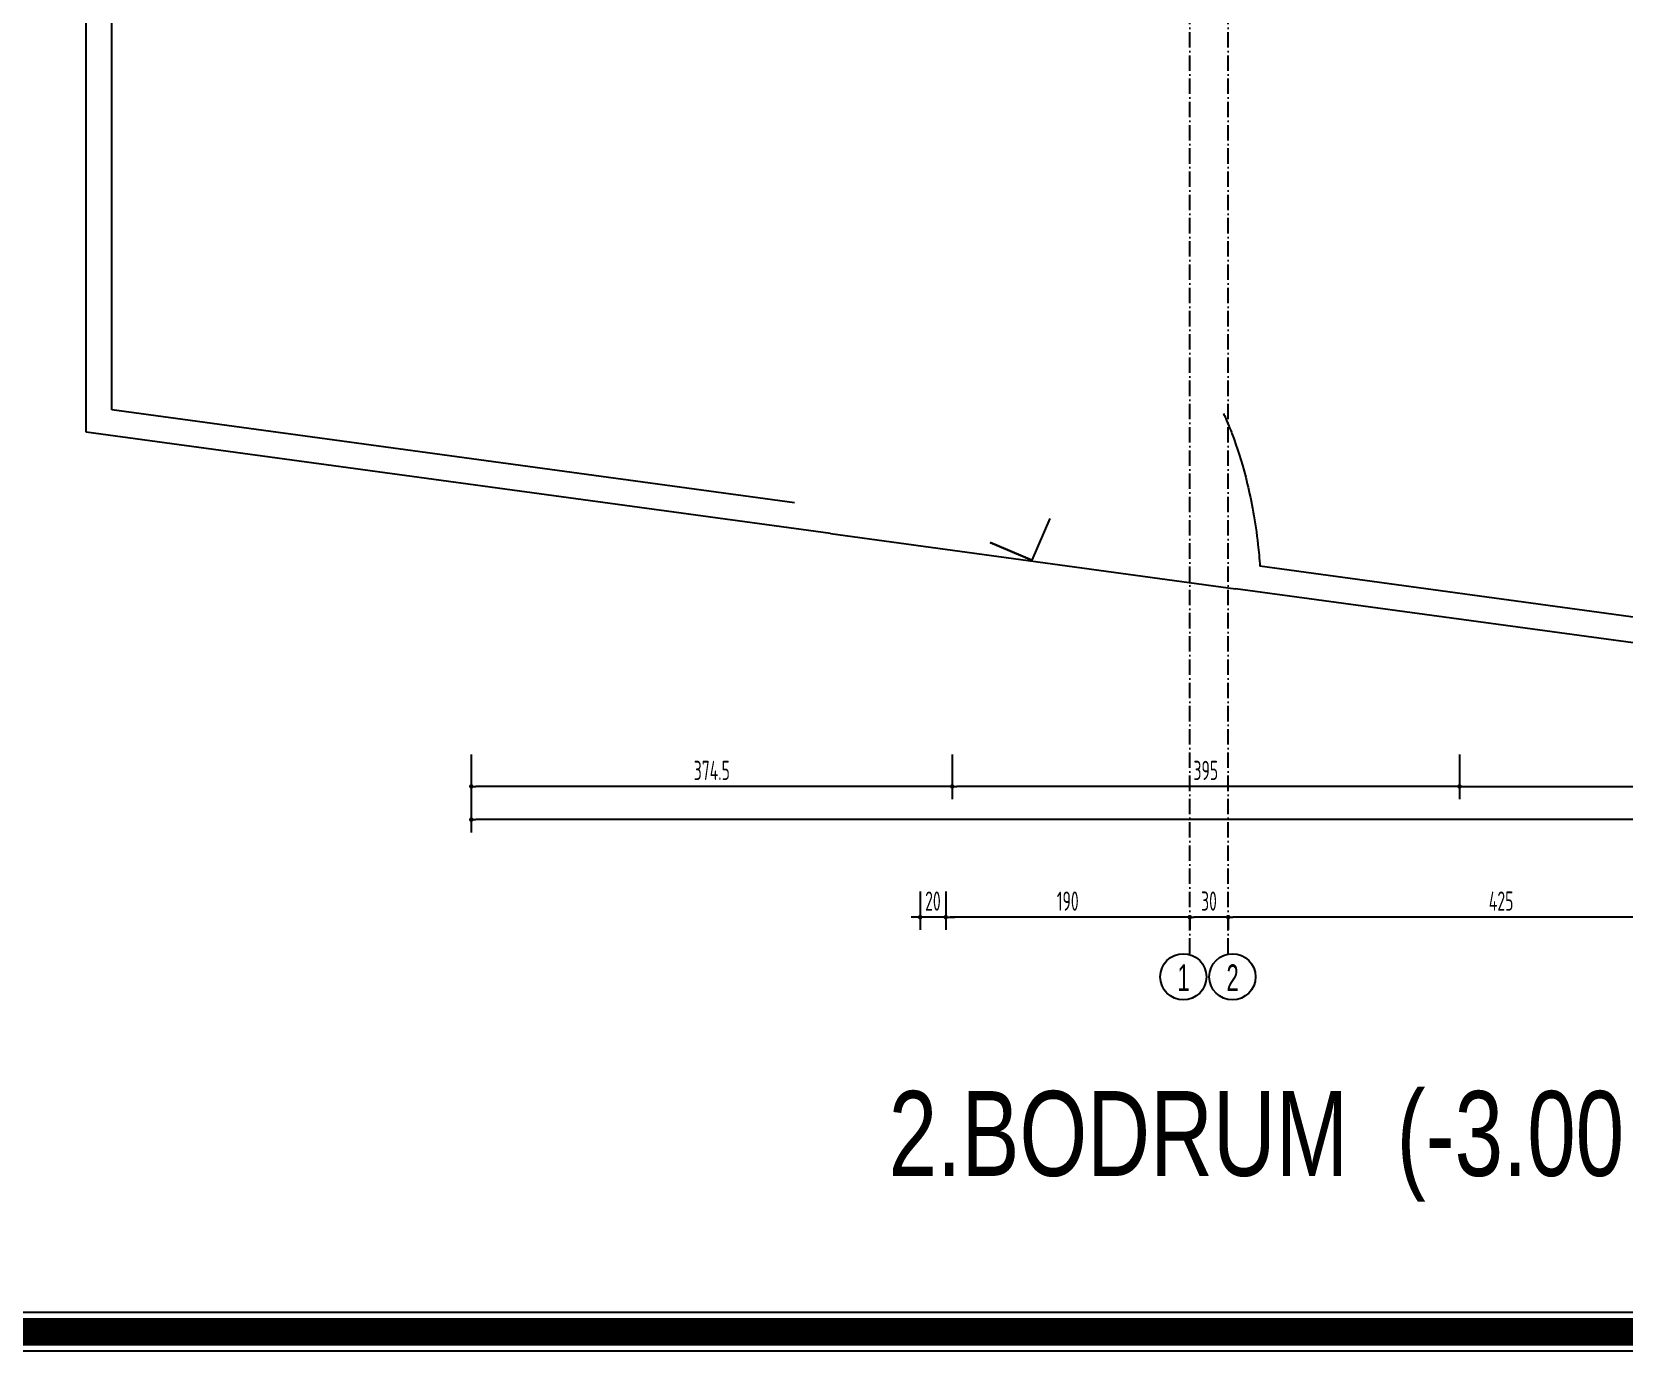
# Model space of a CAD drawing. Extents: x 41749 to 92598, y -24291 to 29432.
# Drawn here: x 48731 to 49971, y -24291 to -23263 of the extents above; entities that cross this region are included whole.
import ezdxf

# ---------------------------------------------------------------- set-up
doc = ezdxf.new("R2010")
doc.units = 0
doc.header["$MEASUREMENT"] = 0
doc.header["$PDMODE"] = 3
doc.linetypes.add('ACAD_ISO10W100', pattern=[18, 12, -3, 0, -3])
doc.layers.get('0').update_dxf_attribs({"linetype": 'CONTINUOUS'})
doc.layers.get('Defpoints').update_dxf_attribs({"linetype": 'CONTINUOUS'})
for name, color, linetype in [('AKS', 10, 'CONTINUOUS'), ('MERBAS', 231, 'CONTINUOUS'), ('OLCU', 3, 'CONTINUOUS'), ('pafta ismi', 4, 'CONTINUOUS'), ('tar', 12, 'CONTINUOUS'), ('TEFRIS', 12, 'CONTINUOUS'), ('YAZI', 7, 'CONTINUOUS')]:
    doc.layers.add(name, color=color, linetype=linetype)
doc.styles.add('2', font='swisscl.ttf', dxfattribs={"height": 13})
doc.styles.add('OLCU', font='isocpeur.ttf', dxfattribs={"width": 0.59})
doc.dimstyles.new('OLCU3', dxfattribs={"dimscale": 0.5, "dimtxt": 30, "dimasz": 7, "dimexe": 20, "dimexo": 0, "dimgap": 10, "dimtad": 1, "dimdec": 4, "dimrnd": 0.5, "dimdsep": 46, "dimtxsty": 'OLCU', "dimblk1": 'DOT', "dimblk2": 'DOT', "dimsah": 1, "dimcen": 0.09, "dimclrt": 4, "dimadec": 0, "dimazin": 0, "dimtfac": 1, "dimtdec": 4, "dimtix": 1, "dimtmove": 2, "dimatfit": 3, "dimfxl": 0, "dimtolj": 1, "dimtzin": 0, "dimarcsym": 0})

# ---------------------------------------------------------------- blocks, each defined once
blk = doc.blocks.new('DOT')
at = {"color": 0, "linetype": 'ByBlock'}
blk.add_line((-0.5, 0), (-1, 0), dxfattribs=at)
at = {"color": 0, "linetype": 'ByBlock', "const_width": 0.5}
blk.add_lwpolyline([(-0.25, 0, 1), (0.25, 0, 1)], format="xyb", close=True, dxfattribs=at)
blk = doc.blocks.new('*D2335')
at = {"layer": 'Defpoints', "color": 0, "transparency": 16777216}
for p in [(49662.3, -23952.6), (49662.3, -23952.6), (50087.3, -23952.6)]:
    blk.add_point(p, dxfattribs=at)
at = {"layer": 'OLCU', "color": 0, "lineweight": -2, "transparency": 16777216}
for p, q in [((50087.3, -23952.6), (50087.3, -23942.6)), ((49662.3, -23952.6), (49662.3, -23962.6)), ((50083.8, -23952.6), (49665.8, -23952.6))]:
    blk.add_line(p, q, dxfattribs=at)
at = {"layer": 'OLCU', "color": 0, "lineweight": -2, "transparency": 16777216, "xscale": 3.5, "yscale": 3.5, "zscale": 3.5, "rotation": 180}
blk.add_blockref('DOT', (49662.3, -23952.6), dxfattribs=at)
at = {"layer": 'OLCU', "color": 0, "lineweight": -2, "transparency": 16777216, "xscale": 3.5, "yscale": 3.5, "zscale": 3.5}
blk.add_blockref('DOT', (50087.3, -23952.6), dxfattribs=at)
at = {"layer": 'OLCU', "color": 4, "transparency": 16777216, "insert": (49874.8, -23940.1), "char_height": 15, "attachment_point": 5, "style": 'OLCU'}
blk.add_mtext('\\A1;425', dxfattribs=at)
blk = doc.blocks.new('*D2336')
at = {"layer": 'Defpoints', "color": 0, "transparency": 16777216}
for p in [(49632.3, -23952.6), (49632.3, -23952.6), (49662.3, -23952.6)]:
    blk.add_point(p, dxfattribs=at)
at = {"layer": 'OLCU', "color": 0, "lineweight": -2, "transparency": 16777216}
for p, q in [((49632.3, -23952.6), (49632.3, -23962.6)), ((49658.8, -23952.6), (49635.8, -23952.6)), ((49662.3, -23952.6), (49662.3, -23962.6))]:
    blk.add_line(p, q, dxfattribs=at)
at = {"layer": 'OLCU', "color": 0, "lineweight": -2, "transparency": 16777216, "xscale": 3.5, "yscale": 3.5, "zscale": 3.5, "rotation": 180}
blk.add_blockref('DOT', (49632.3, -23952.6), dxfattribs=at)
at = {"layer": 'OLCU', "color": 0, "lineweight": -2, "transparency": 16777216, "xscale": 3.5, "yscale": 3.5, "zscale": 3.5}
blk.add_blockref('DOT', (49662.3, -23952.6), dxfattribs=at)
at = {"layer": 'OLCU', "color": 4, "transparency": 16777216, "insert": (49647.3, -23940.1), "char_height": 15, "attachment_point": 5, "style": 'OLCU'}
blk.add_mtext('\\A1;30', dxfattribs=at)
blk = doc.blocks.new('*D2337')
at = {"layer": 'Defpoints', "color": 0, "transparency": 16777216}
for p in [(49442.3, -23932.6), (49442.3, -23952.6), (49632.3, -23952.6)]:
    blk.add_point(p, dxfattribs=at)
at = {"layer": 'OLCU', "color": 0, "lineweight": -2, "transparency": 16777216}
for p, q in [((49442.3, -23932.6), (49442.3, -23962.6)), ((49628.8, -23952.6), (49445.8, -23952.6)), ((49632.3, -23952.6), (49632.3, -23962.6))]:
    blk.add_line(p, q, dxfattribs=at)
at = {"layer": 'OLCU', "color": 0, "lineweight": -2, "transparency": 16777216, "xscale": 3.5, "yscale": 3.5, "zscale": 3.5, "rotation": 180}
blk.add_blockref('DOT', (49442.3, -23952.6), dxfattribs=at)
at = {"layer": 'OLCU', "color": 0, "lineweight": -2, "transparency": 16777216, "xscale": 3.5, "yscale": 3.5, "zscale": 3.5}
blk.add_blockref('DOT', (49632.3, -23952.6), dxfattribs=at)
at = {"layer": 'OLCU', "color": 4, "transparency": 16777216, "insert": (49537.3, -23940.1), "char_height": 15, "attachment_point": 5, "style": 'OLCU'}
blk.add_mtext('\\A1;190', dxfattribs=at)
blk = doc.blocks.new('*D2338')
at = {"layer": 'Defpoints', "color": 0, "transparency": 16777216}
for p in [(49422.3, -23932.6), (49442.3, -23932.6), (49422.3, -23952.6)]:
    blk.add_point(p, dxfattribs=at)
at = {"layer": 'OLCU', "color": 0, "lineweight": -2, "transparency": 16777216}
for p, q in [((49422.3, -23932.6), (49422.3, -23962.6)), ((49442.3, -23932.6), (49442.3, -23962.6)), ((49418.8, -23952.6), (49415.3, -23952.6)), ((49442.3, -23952.6), (49422.3, -23952.6)), ((49445.8, -23952.6), (49449.3, -23952.6))]:
    blk.add_line(p, q, dxfattribs=at)
at = {"layer": 'OLCU', "color": 0, "lineweight": -2, "transparency": 16777216, "xscale": 3.5, "yscale": 3.5, "zscale": 3.5}
blk.add_blockref('DOT', (49422.3, -23952.6), dxfattribs=at)
at = {"layer": 'OLCU', "color": 0, "lineweight": -2, "transparency": 16777216, "xscale": 3.5, "yscale": 3.5, "zscale": 3.5, "rotation": 180}
blk.add_blockref('DOT', (49442.3, -23952.6), dxfattribs=at)
at = {"layer": 'OLCU', "color": 4, "transparency": 16777216, "insert": (49432.3, -23940.1), "char_height": 15, "attachment_point": 5, "style": 'OLCU'}
blk.add_mtext('\\A1;20', dxfattribs=at)
blk = doc.blocks.new('*D2387')
at = {"layer": 'Defpoints', "color": 0, "transparency": 16777216}
for p in [(49842.4, -23216), (51096.7, -23216), (51096.7, -23850.8)]:
    blk.add_point(p, dxfattribs=at)
at = {"layer": 'OLCU', "color": 0, "lineweight": -2, "transparency": 16777216}
for p, q in [((49842.4, -23825.8), (49842.4, -23860.8)), ((51096.7, -23825.8), (51096.7, -23860.8)), ((49845.9, -23850.8), (51093.2, -23850.8))]:
    blk.add_line(p, q, dxfattribs=at)
at = {"layer": 'OLCU', "color": 0, "lineweight": -2, "transparency": 16777216, "xscale": 3.5, "yscale": 3.5, "zscale": 3.5, "rotation": 180}
blk.add_blockref('DOT', (49842.4, -23850.8), dxfattribs=at)
at = {"layer": 'OLCU', "color": 0, "lineweight": -2, "transparency": 16777216, "xscale": 3.5, "yscale": 3.5, "zscale": 3.5}
blk.add_blockref('DOT', (51096.7, -23850.8), dxfattribs=at)
at = {"layer": 'OLCU', "color": 4, "transparency": 16777216, "insert": (50469.5, -23838.3), "char_height": 15, "attachment_point": 5, "style": 'OLCU'}
blk.add_mtext('\\A1;1254.5', dxfattribs=at)
blk = doc.blocks.new('*D2389')
at = {"layer": 'Defpoints', "color": 0, "transparency": 16777216}
for p in [(49072.8, -23800.2), (51262.3, -23800.2), (49072.8, -23876.6)]:
    blk.add_point(p, dxfattribs=at)
at = {"layer": 'OLCU', "color": 0, "lineweight": -2, "transparency": 16777216}
for p, q in [((49072.8, -23851.6), (49072.8, -23886.6)), ((51262.3, -23851.6), (51262.3, -23886.6)), ((51258.8, -23876.6), (49076.3, -23876.6))]:
    blk.add_line(p, q, dxfattribs=at)
at = {"layer": 'OLCU', "color": 0, "lineweight": -2, "transparency": 16777216, "xscale": 3.5, "yscale": 3.5, "zscale": 3.5, "rotation": 180}
blk.add_blockref('DOT', (49072.8, -23876.6), dxfattribs=at)
at = {"layer": 'OLCU', "color": 0, "lineweight": -2, "transparency": 16777216, "xscale": 3.5, "yscale": 3.5, "zscale": 3.5}
blk.add_blockref('DOT', (51262.3, -23876.6), dxfattribs=at)
at = {"layer": 'OLCU', "color": 4, "transparency": 16777216, "insert": (50167.6, -23864.1), "char_height": 15, "attachment_point": 5, "style": 'OLCU'}
blk.add_mtext('\\A1;2189.5', dxfattribs=at)
blk = doc.blocks.new('*D2790')
at = {"layer": 'Defpoints', "color": 0, "transparency": 16777216}
for p in [(49072.8, -22970), (49447.3, -23036.5), (49072.8, -23850.8)]:
    blk.add_point(p, dxfattribs=at)
at = {"layer": 'OLCU', "color": 0, "lineweight": -2, "transparency": 16777216}
for p, q in [((49072.8, -23825.8), (49072.8, -23860.8)), ((49447.3, -23825.8), (49447.3, -23860.8)), ((49443.8, -23850.8), (49076.3, -23850.8))]:
    blk.add_line(p, q, dxfattribs=at)
at = {"layer": 'OLCU', "color": 0, "lineweight": -2, "transparency": 16777216, "xscale": 3.5, "yscale": 3.5, "zscale": 3.5, "rotation": 180}
blk.add_blockref('DOT', (49072.8, -23850.8), dxfattribs=at)
at = {"layer": 'OLCU', "color": 0, "lineweight": -2, "transparency": 16777216, "xscale": 3.5, "yscale": 3.5, "zscale": 3.5}
blk.add_blockref('DOT', (49447.3, -23850.8), dxfattribs=at)
at = {"layer": 'OLCU', "color": 4, "transparency": 16777216, "insert": (49260.1, -23838.3), "char_height": 15, "attachment_point": 5, "style": 'OLCU'}
blk.add_mtext('\\A1;374.5', dxfattribs=at)
blk = doc.blocks.new('*D2792')
at = {"layer": 'Defpoints', "color": 0, "transparency": 16777216}
for p in [(49842.4, -23216), (49447.3, -23825.8), (49447.3, -23850.8)]:
    blk.add_point(p, dxfattribs=at)
at = {"layer": 'OLCU', "color": 0, "lineweight": -2, "transparency": 16777216}
for p, q in [((49447.3, -23825.8), (49447.3, -23860.8)), ((49842.4, -23825.8), (49842.4, -23860.8)), ((49838.9, -23850.8), (49450.8, -23850.8))]:
    blk.add_line(p, q, dxfattribs=at)
at = {"layer": 'OLCU', "color": 0, "lineweight": -2, "transparency": 16777216, "xscale": 3.5, "yscale": 3.5, "zscale": 3.5, "rotation": 180}
blk.add_blockref('DOT', (49447.3, -23850.8), dxfattribs=at)
at = {"layer": 'OLCU', "color": 0, "lineweight": -2, "transparency": 16777216, "xscale": 3.5, "yscale": 3.5, "zscale": 3.5}
blk.add_blockref('DOT', (49842.4, -23850.8), dxfattribs=at)
at = {"layer": 'OLCU', "color": 4, "transparency": 16777216, "insert": (49644.8, -23838.3), "char_height": 15, "attachment_point": 5, "style": 'OLCU'}
blk.add_mtext('\\A1;395', dxfattribs=at)

msp = doc.modelspace()

# ---------------------------------------------------------------- linework, layer by layer
at = {"layer": 'AKS', "linetype": 'ACAD_ISO10W100'}
for p, q in [((49632.31654, -23981.06183), (49632.31654, -21977.67894)), ((49662.31654, -23981.06183), (49662.31654, -21977.67894))]:
    msp.add_line(p, q, dxfattribs=at)
at = {"layer": 'MERBAS'}
for points in [[(45632.04216, -24290.68394), (45632.04216, -21390.68394), (70862.32763, -21390.68394), (70862.32763, -24290.68394)], [(45637.04216, -24285.68394), (45637.04216, -21395.68394), (70857.32763, -21395.68394), (70857.32763, -24285.68394)], [(45657.04216, -24265.68394), (45657.04216, -21415.68394), (70837.32763, -21415.68394), (70837.32763, -24265.68394)], [(45662.04216, -24260.68394), (45662.04216, -21420.68394), (70832.32763, -21420.68394), (70832.32763, -24260.68394)]]:
    msp.add_lwpolyline(points, close=True, dxfattribs=at)
at = {"layer": 'MERBAS', "const_width": 20}
msp.add_lwpolyline([(45647.04216, -24275.68394), (45647.04216, -21405.68394), (70847.32763, -21405.68394), (70847.32763, -24275.68394)], close=True, dxfattribs=at)
at = {"layer": 'tar'}
msp.add_line((49352.46712, -23653.85432), (49667.88865, -23696.80998), dxfattribs=at)
msp.add_open_spline([(49658.48909, -23560.18362), (49658.7097, -23560.6504), (49658.98152, -23561.22952), (49659.60411, -23562.58025), (49659.95541, -23563.35292), (49661.20178, -23566.15287), (49662.23122, -23568.54833), (49664.51831, -23574.21108), (49665.77652, -23577.47946), (49670.28526, -23590.04909), (49673.85014, -23601.37225), (49680.40256, -23628.55504), (49683.39036, -23644.41589), (49686.03639, -23667.79781), (49686.56337, -23673.41882), (49686.98444, -23679.22593)], degree=3, knots=[602.9126766584, 602.9126766584, 602.9126766584, 602.9126766584, 603.0565839146, 603.0565839146, 603.2004911707, 603.2004911707, 603.5226242338, 603.5226242338, 603.8447572968, 603.8447572968, 604.6197461121, 604.6197461121, 605.3947349274, 605.3947349274, 605.6291347269, 605.6291347269, 605.6291347269, 605.6291347269], dxfattribs=at)
at = {"layer": 'TEFRIS'}
for p, q in [((48772.7954, -23574.91177), (48772.7954, -21987.67895)), ((48792.7954, -23557.45086), (48792.7954, -22007.67895)), ((49324.55195, -23629.86809), (48792.7954, -23557.45086)), ((49352.46712, -23653.85432), (48772.7954, -23574.91177)), ((49523.25907, -23641.93053), (49509.43723, -23674.47214)), ((49476.89562, -23660.65031), (49509.43723, -23674.47214)), ((49509.43723, -23674.47214), (49476.89562, -23660.65031)), ((51248.80351, -23891.92215), (49686.98444, -23679.22593)), ((51236.54639, -23910.43753), (49667.88865, -23696.80998))]:
    msp.add_line(p, q, dxfattribs=at)
msp.add_arc((49750.24718, -23041.64004), 681.07273, 248.05458922, 248.05768054, dxfattribs=at)
at = {"layer": 'YAZI'}
for centre in [(49627.31654, -23999.06183), (49665.52258, -23999.06183)]:
    msp.add_circle(centre, 18, dxfattribs=at)

# ---------------------------------------------------------------- texts
at = {"layer": 'pafta ismi', "style": '2'}
msp.add_text('2.BODRUM  (-3.00 KOTU) KAT PLANI Ö: 1/50', height=66.15, dxfattribs=at).set_placement((49397.90756, -24154.19519))
at = {"layer": 'YAZI', "char_height": 20.736, "width": 360.8188416, "attachment_point": 5, "style": 'OLCU'}
for s, insert in [('{\\fArial|b0|i0|c162|p34;1}', (49627.49534, -23999.82084)), ('{\\fArial|b0|i0|c162|p34;2}', (49665.70139, -23999.82084))]:
    msp.add_mtext(s, dxfattribs=dict(at, insert=insert))

# ---------------------------------------------------------------- dimensions: what is measured, and where the dimension line sits
at = {"layer": 'OLCU'}
for base, p1, p2, picture, middle in [((49072.7954, -23850.80195), (49447.31654, -23036.54125), (49072.7954, -22970.04596), '*D2790', (49260.05597, -23838.30195)), ((49447.31654, -23850.80195), (49842.3611, -23215.95522), (49447.31654, -23825.80195), '*D2792', (49644.83882, -23838.30195)), ((51096.65834, -23850.80195), (49842.3611, -23215.95522), (51096.65834, -23215.95522), '*D2387', (50469.50972, -23838.30195)), ((49072.7954, -23876.57229), (51262.31654, -23800.23556), (49072.7954, -23800.23556), '*D2389', (50167.55597, -23864.07229)), ((49422.31654, -23952.61434), (49442.31654, -23932.61434), (49422.31654, -23932.61434), '*D2338', (49432.31654, -23940.11434)), ((49442.31654, -23952.61434), (49632.31654, -23952.61434), (49442.31654, -23932.61434), '*D2337', (49537.31654, -23940.11434)), ((49632.31654, -23952.61434), (49662.31654, -23952.61434), (49632.31654, -23952.61434), '*D2336', (49647.31654, -23940.11434)), ((49662.31654, -23952.61434), (50087.31654, -23952.61434), (49662.31654, -23952.61434), '*D2335', (49874.81654, -23940.11434))]:
    dim = msp.add_linear_dim(base=base, p1=p1, p2=p2, dimstyle='OLCU3', dxfattribs=at)
    dim.commit()
    dim.dimension.update_dxf_attribs({"geometry": picture, "text_midpoint": middle})

doc.saveas('drawing.dxf')
